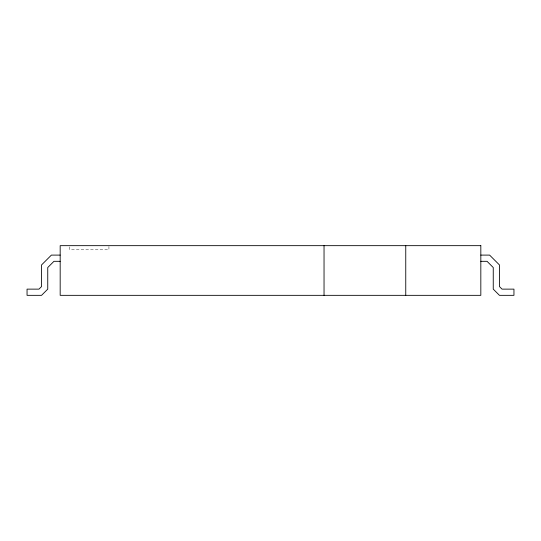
<?xml version="1.0" encoding="UTF-8"?>
<svg xmlns="http://www.w3.org/2000/svg" width="541" height="541" viewBox="0 0 541 541"><rect width="100%" height="100%" fill="white"/><g stroke="black" fill="none" stroke-linecap="round" stroke-linejoin="round"><path stroke-width="0.41" stroke-dasharray="2.71 2.03" d="M108.93 246.486L108.93 249.8L69.762 249.8L69.762 246.486"/><path stroke-width="0.81" d="M60.173 255.102L51.388 255.102L41.542 264.955L41.542 286.561L38.966 289.131L27.05 289.131L27.05 295.339L41.542 295.339L47.75 289.131L47.75 267.525L53.965 261.317L60.173 261.317M480.827 255.102L489.612 255.102L499.458 264.955L499.458 286.561L502.034 289.131L513.95 289.131L513.95 295.339L499.458 295.339L493.25 289.131L493.25 267.525L487.035 261.317L480.827 261.317M405.757 245.661L405.757 295.339M324.039 245.661L324.039 295.339M480.827 245.661L60.173 245.661L60.173 295.339L480.827 295.339L480.827 245.661"/></g></svg>
